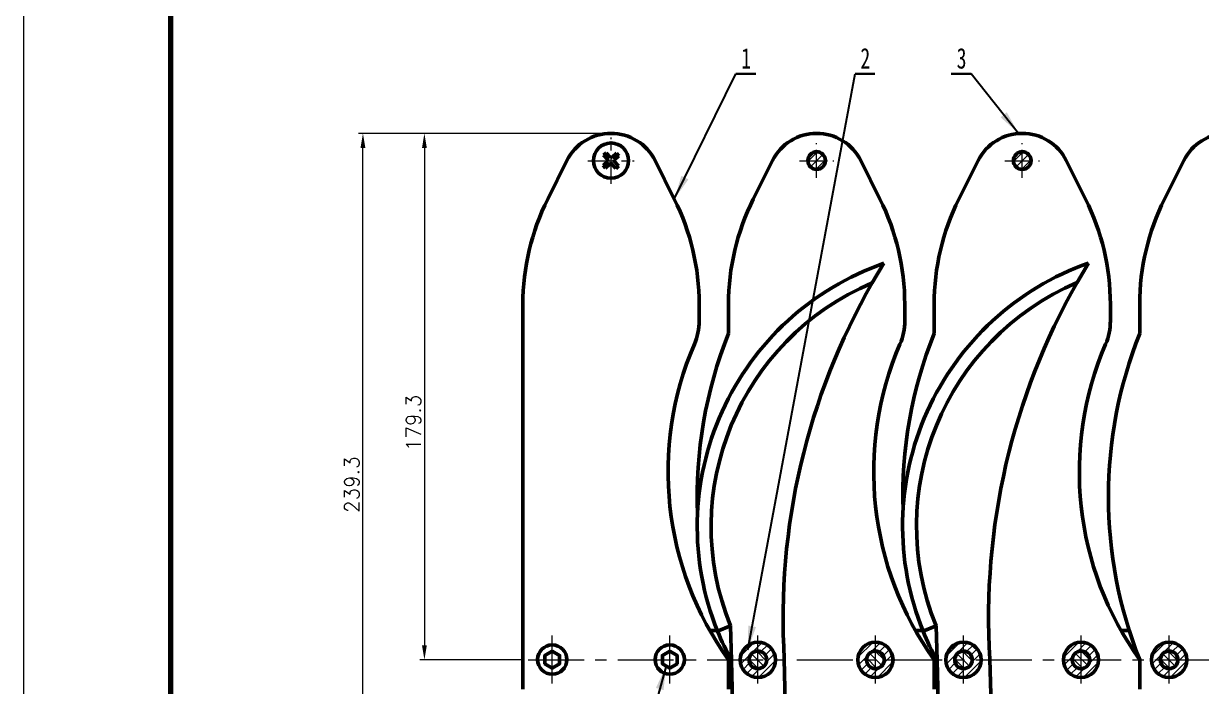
# Model space of a CAD drawing. Header units: millimetres. Extents: x 388 to 982, y 511 to 931.
# Drawn here: x 388 to 588.5, y 618.1 to 730.9 of the extents above; entities that cross this region are included whole.
import ezdxf

# ---------------------------------------------------------------- set-up
doc = ezdxf.new("R2010")
doc.units = ezdxf.units.MM
doc.header["$LTSCALE"] = 0.3
doc.linetypes.add('CENTER', pattern=[50.8, 31.75, -6.35, 6.35, -6.35])
doc.layers.add('10', color=7, linetype='Continuous')
for name, color, linetype, lineweight in [('剖面线', 190, 'Continuous', 18), ('尺寸线', 6, 'Continuous', 18), ('粗实线', 7, 'Continuous', 50), ('细实线', 3, 'Continuous', 18), ('细点画线', 1, 'CENTER', 18)]:
    doc.layers.add(name, color=color, linetype=linetype, lineweight=lineweight)
doc.styles.add('SLDTEXTSTYLE0', font='TXT', dxfattribs={"width": 0.7})
doc.styles.get("Standard").update_dxf_attribs({"font": 'txt', "bigfont": 'gbcbig.shx'})
doc.styles.add('我的样式', font='romans.shx', dxfattribs={"height": 2.5, "bigfont": 'chineset.shx'})
doc.dimstyles.new('SLDDIMSTYLE0', dxfattribs={"dimtxt": 0, "dimasz": 4.08, "dimexe": 0, "dimexo": 0.0625, "dimgap": 0, "dimtad": 0, "dimtih": 1, "dimtoh": 1, "dimdec": 0, "dimrnd": 1e-09, "dimzin": 0, "dimdsep": 46, "dimtxsty": 'Standard', "dimsah": 1, "dimcen": 0.09, "dimadec": 0, "dimazin": 0, "dimtfac": 4.08, "dimtdec": 0, "dimtofl": 0, "dimtmove": 0, "dimatfit": 3, "dimfxl": 1, "dimfrac": 2, "dimtolj": 1, "dimtzin": 0, "dimarcsym": 0})
doc.dimstyles.new('我的样式', dxfattribs={"dimtxt": 2.5, "dimasz": 2.5, "dimexe": 0.75, "dimexo": 0.625, "dimtad": 1, "dimdec": 1, "dimlfac": 2, "dimdsep": 46, "dimtxsty": '我的样式', "dimcen": 2.5, "dimclrd": 256, "dimclre": 256, "dimclrt": 256, "dimadec": 0, "dimazin": 0, "dimtp": 0.018, "dimtm": 0.018, "dimtfac": 1, "dimtdec": 1, "dimtmove": 0, "dimatfit": 3, "dimfxl": 1, "dimlwd": 18, "dimlwe": 18, "dimarcsym": 0})

# ---------------------------------------------------------------- blocks, each defined once
blk = doc.blocks.new('SW_NOTE_0')
at = {"layer": '10', "color": 0}
for p, q in [((0, 0), (3.38, 0)), ((3.38, 0), (0, 0)), ((0, 0), (3.38, 0)), ((3.38, 0), (0, 0)), ((0, 0), (3.38, 0)), ((3.38, 0), (0, 0))]:
    blk.add_line(p, q, dxfattribs=at)
at = {"layer": '10', "color": 0, "insert": (0.92, 4.42), "char_height": 3.5, "attachment_point": 1, "style": 'SLDTEXTSTYLE0'}
blk.add_mtext('1', dxfattribs=at)
blk = doc.blocks.new('SW_NOTE_1')
at = {"layer": '10', "color": 0}
for p, q in [((0, 0), (3.38, 0)), ((3.38, 0), (0, 0)), ((0, 0), (3.38, 0)), ((3.38, 0), (0, 0)), ((0, 0), (3.38, 0)), ((3.38, 0), (0, 0))]:
    blk.add_line(p, q, dxfattribs=at)
at = {"layer": '10', "color": 0, "insert": (0.92, 4.42), "char_height": 3.5, "attachment_point": 1, "style": 'SLDTEXTSTYLE0'}
blk.add_mtext('2', dxfattribs=at)
blk = doc.blocks.new('SW_NOTE_2')
at = {"layer": '10', "color": 0}
for p, q in [((-3.38, 0), (0, 0)), ((0, 0), (-3.38, 0)), ((-3.38, 0), (0, 0)), ((0, 0), (-3.38, 0)), ((-3.38, 0), (0, 0)), ((0, 0), (-3.38, 0))]:
    blk.add_line(p, q, dxfattribs=at)
at = {"layer": '10', "color": 0, "insert": (-2.46, 4.42), "char_height": 3.5, "attachment_point": 1, "style": 'SLDTEXTSTYLE0'}
blk.add_mtext('3', dxfattribs=at)
blk = doc.blocks.new('*D36')
at = {"layer": 'Defpoints', "color": 0, "transparency": 16777216}
for p in [(445.81, 712.22), (488.04, 712.22), (478.04, 592.58)]:
    blk.add_point(p, dxfattribs=at)
at = {"layer": '尺寸线', "linetype": 'Continuous', "lineweight": 18, "transparency": 16777216}
for p, q in [((487.41, 712.22), (445.06, 712.22)), ((445.81, 595.08), (445.81, 709.72)), ((477.41, 592.58), (445.06, 592.58))]:
    blk.add_line(p, q, dxfattribs=at)
at = {"layer": '尺寸线', "transparency": 16777216}
for points in [[(445.39, 709.72), (446.23, 709.72), (445.81, 712.22)], [(445.39, 595.08), (446.23, 595.08), (445.81, 592.58)]]:
    blk.add_solid(points, dxfattribs=at)
at = {"layer": '尺寸线', "transparency": 16777216, "insert": (443.94, 652.4), "char_height": 2.5, "attachment_point": 5, "rotation": 90, "style": '我的样式'}
blk.add_mtext('239.3', dxfattribs=at)
blk = doc.blocks.new('*D37')
at = {"layer": 'Defpoints', "color": 0, "transparency": 16777216}
for p in [(488.04, 712.22), (456.27, 622.58), (473.93, 622.58)]:
    blk.add_point(p, dxfattribs=at)
at = {"layer": '尺寸线', "linetype": 'Continuous', "lineweight": 18, "transparency": 16777216}
for p, q in [((487.41, 712.22), (455.52, 712.22)), ((456.27, 709.72), (456.27, 625.08)), ((473.31, 622.58), (455.52, 622.58))]:
    blk.add_line(p, q, dxfattribs=at)
at = {"layer": '尺寸线', "transparency": 16777216}
for points in [[(455.86, 709.72), (456.69, 709.72), (456.27, 712.22)], [(455.86, 625.08), (456.69, 625.08), (456.27, 622.58)]]:
    blk.add_solid(points, dxfattribs=at)
at = {"layer": '尺寸线', "transparency": 16777216, "insert": (454.4, 662.92), "char_height": 2.5, "attachment_point": 5, "rotation": 90, "style": '我的样式'}
blk.add_mtext('179.3', dxfattribs=at)

msp = doc.modelspace()

# ---------------------------------------------------------------- hatches: boundary and pattern name
at = {"layer": '剖面线'}
h = msp.add_hatch(dxfattribs=at)
h.set_pattern_fill('ANSI31', color=256, scale=0.3)
h.paths.add_polyline_path([(521.537, 707.58, 1), (524.537, 707.58, 1)])
h.paths.add_polyline_path([(559.537, 707.58, 1), (556.537, 707.58, 1)])
h = msp.add_hatch(dxfattribs=at)
h.set_pattern_fill('ANSI31', color=256, scale=0.3)
h.paths.add_polyline_path([(510.037, 622.58, 1), (516.037, 622.58, 1)])
h.paths.add_polyline_path([(514.537, 622.58, -1), (511.537, 622.58, -1)], flags=16)
h.paths.add_polyline_path([(530.037, 622.58, 1), (536.037, 622.58, 1)])
h.paths.add_polyline_path([(534.537, 622.58, -1), (531.537, 622.58, -1)], flags=16)
h.paths.add_polyline_path([(545.037, 622.58, 1), (551.037, 622.58, 1)])
h.paths.add_polyline_path([(549.537, 622.58, -1), (546.537, 622.58, -1)], flags=16)
h.paths.add_polyline_path([(565.037, 622.58, 1), (571.037, 622.58, 1)])
h.paths.add_polyline_path([(569.537, 622.58, -1), (566.537, 622.58, -1)], flags=16)
h.paths.add_polyline_path([(580.037, 622.58, 1), (586.037, 622.58, 1)])
h.paths.add_polyline_path([(584.537, 622.58, -1), (581.537, 622.58, -1)], flags=16)
h = msp.add_hatch(dxfattribs=at)
h.set_pattern_fill('ANSI31', color=256, scale=0.3, angle=90)
h.paths.add_polyline_path([(581.537, 622.58, 1), (584.537, 622.58, 1)])
h.paths.add_polyline_path([(569.537, 622.58, 1), (566.537, 622.58, 1)])
h.paths.add_polyline_path([(549.537, 622.58, 1), (546.537, 622.58, 1)])
h.paths.add_polyline_path([(534.537, 622.58, 1), (531.537, 622.58, 1)])
h.paths.add_polyline_path([(511.537, 622.58, 1), (514.537, 622.58, 1)])

# ---------------------------------------------------------------- linework, layer by layer
at = {"lineweight": 70}
msp.add_line((413.04, 921.342), (413.04, 521.342), dxfattribs=at)
at = {"layer": '粗实线'}
for p, q in [((486.75, 708.498), (487.202, 708.922)), ((487.496, 707.703), (486.75, 708.498)), ((487.202, 708.922), (487.948, 708.128)), ((488.16, 708.121), (488.955, 708.867)), ((489.379, 708.415), (488.585, 707.669)), ((488.955, 708.867), (489.379, 708.415)), ((480.537, 707.58), (477.26, 701.026)), ((486.695, 706.745), (487.49, 707.491)), ((487.12, 706.293), (486.695, 706.745)), ((487.914, 707.039), (487.12, 706.293)), ((488.872, 706.238), (488.126, 707.033)), ((488.578, 707.457), (489.324, 706.662)), ((489.324, 706.662), (488.872, 706.238)), ((498.814, 701.026), (495.537, 707.58)), ((515.537, 707.58), (512.26, 701.026)), ((533.814, 701.026), (530.537, 707.58)), ((550.537, 707.58), (547.26, 701.026)), ((568.814, 701.026), (565.537, 707.58)), ((585.537, 707.58), (582.26, 701.026)), ((532.508, 686.779), (534.479, 690.095)), ((567.373, 686.82), (569.338, 690.14)), ((473.037, 683.137), (473.037, 617.58)), ((503.037, 680.286), (503.037, 683.137)), ((508.037, 683.137), (508.037, 678.137)), ((538.037, 680.286), (538.037, 683.137)), ((543.037, 683.137), (543.037, 678.137)), ((573.037, 680.286), (573.037, 683.137)), ((578.037, 683.137), (578.037, 678.137)), ((506.128, 627.58), (504.849, 627.58)), ((506.163, 627.494), (508.368, 628.385)), ((508.368, 628.385), (508.538, 622.476)), ((541.112, 627.58), (539.849, 627.58)), ((541.152, 627.48), (543.356, 628.375)), ((543.356, 628.375), (543.539, 622.466)), ((576.246, 627.58), (574.849, 627.58)), ((508.037, 617.58), (508.037, 622.58)), ((508.538, 622.476), (508.759, 612.941)), ((518.011, 602.19), (517.536, 622.684)), ((543.037, 622.58), (543.037, 617.58)), ((543.539, 622.466), (543.77, 613.315)), ((553.053, 602.2), (552.536, 622.694)), ((578.037, 622.58), (578.037, 617.58))]:
    msp.add_line(p, q, dxfattribs=at)
for points in [[(478.035, 624.073), (476.786, 623.35), (476.788, 621.907), (478.039, 621.186), (479.288, 621.91), (479.286, 623.353)], [(498.035, 624.073), (496.786, 623.35), (496.788, 621.907), (498.039, 621.186), (499.288, 621.91), (499.286, 623.353)]]:
    msp.add_lwpolyline(points, close=True, dxfattribs=at)
for centre, radius in [((488.037, 707.58), 3), ((523.037, 707.58), 1.5), ((558.037, 707.58), 1.5), ((513.037, 622.58), 3), ((533.037, 622.58), 3), ((548.037, 622.58), 3), ((568.037, 622.58), 3), ((583.037, 622.58), 3), ((478.037, 622.63), 2.5), ((498.037, 622.63), 2.5), ((513.037, 622.58), 1.5), ((533.037, 622.58), 1.5), ((548.037, 622.58), 1.5), ((568.037, 622.58), 1.5), ((583.037, 622.58), 1.5)]:
    msp.add_circle(centre, radius, dxfattribs=at)
for centre, radius, start, end in [((488.037, 703.83), 8.385, 26.56505, 153.43495), ((523.037, 703.83), 8.385, 26.56505, 153.43495), ((558.037, 703.83), 8.385, 26.56505, 153.43495), ((593.037, 703.83), 8.385, 26.56505, 153.43495), ((488.058, 708.23), 0.15, 223.20148, 313.20148), ((487.387, 707.601), 0.15, 313.20148, 43.20148), ((488.017, 706.93), 0.15, 43.20148, 133.20148), ((488.687, 707.56), 0.15, 133.20148, 223.20148), ((513.037, 683.137), 40, 153.43495, 180), ((463.037, 683.137), 40, 0, 26.56505), ((548.037, 683.137), 40, 153.43495, 180), ((498.037, 683.137), 40, 0, 26.56505), ((583.037, 683.137), 40, 153.43495, 180), ((533.037, 683.137), 40, 0, 26.56505), ((618.037, 683.137), 40, 153.43495, 180), ((550.209, 645.275), 47.5, 109.33893, 201.98272), ((585.162, 645.353), 47.5, 109.45892, 202.10271), ((550.209, 645.275), 45.121, 113.09847, 201.98272), ((632.324, 629.668), 115, 150.2233, 183.48136), ((585.162, 645.353), 45.121, 113.21846, 202.10271), ((667.309, 629.917), 115, 150.34329, 183.60134), ((493.037, 680.286), 10, 336.73061, 0), ((528.037, 680.286), 10, 336.73061, 0), ((563.037, 680.286), 10, 336.73061, 0), ((577.703, 650.359), 75, 158.26083, 182.21722), ((612.703, 650.359), 75, 158.26083, 181.75957), ((647.703, 650.359), 75, 158.26083, 201.73917), ((552.75, 654.608), 55, 156.73061, 215.61396), ((587.75, 654.608), 55, 156.73061, 215.61396), ((622.75, 654.608), 55, 156.73061, 215.61396), ((550.209, 645.275), 47.5, 201.98272, 208.68413), ((585.162, 645.353), 47.5, 202.10271, 208.80412)]:
    msp.add_arc(centre, radius, start, end, dxfattribs=at)
at = {"layer": '细实线'}
msp.add_line((388.04, 931.342), (388.04, 511.342), dxfattribs=at)
at = {"layer": '细点画线', "ltscale": 0.5}
for p, q in [((488.037, 703.604), (488.037, 711.502)), ((523.037, 704.654), (523.037, 710.533)), ((558.037, 704.654), (558.037, 710.533)), ((484.088, 707.553), (491.986, 707.553)), ((520.098, 707.567), (525.977, 707.567)), ((555.098, 707.567), (560.977, 707.567))]:
    msp.add_line(p, q, dxfattribs=at)
at = {"layer": '细点画线'}
for p, q in [((523.037, 707.594), (523.037, 707.567)), ((558.037, 707.594), (558.037, 707.567)), ((478.037, 618.533), (478.037, 626.727)), ((498.037, 618.533), (498.037, 626.727)), ((513.037, 618.533), (513.037, 626.727)), ((533.037, 618.533), (533.037, 626.727)), ((548.037, 618.533), (548.037, 626.727)), ((568.037, 618.533), (568.037, 626.727)), ((583.037, 618.533), (583.037, 626.727)), ((473.935, 622.58), (676.501, 622.58))]:
    msp.add_line(p, q, dxfattribs=at)

# ---------------------------------------------------------------- block references
at = {"layer": '细实线'}
for name, p in [('SW_NOTE_0', (509.284, 722.331)), ('SW_NOTE_1', (529.568, 722.331)), ('SW_NOTE_2', (549.34, 722.331))]:
    msp.add_blockref(name, p, dxfattribs=at)

# ---------------------------------------------------------------- dimensions: what is measured, and where the dimension line sits
at = {"layer": '尺寸线'}
for base, p1, p2, picture, middle in [((445.811, 712.215), (478.037, 592.58), (488.037, 712.215), '*D36', (445.811, 652.398)), ((456.275, 622.58), (488.037, 712.215), (473.935, 622.58), '*D37', (456.275, 662.919))]:
    dim = msp.add_linear_dim(base=base, p1=p1, p2=p2, angle=90, dimstyle='我的样式', dxfattribs=at)
    dim.commit()
    dim.dimension.update_dxf_attribs({"geometry": picture, "text_midpoint": middle, "dimtype": 160})

# ---------------------------------------------------------------- leaders
at = {"layer": '细实线'}
for points in [[(498.814, 701.026), (509.284, 722.331)], [(511.312, 624.287), (529.568, 722.331)], [(557.419, 712.193), (549.34, 722.331)], [(497.414, 621.546), (484.458, 574.536)]]:
    msp.add_leader(points, dimstyle='SLDDIMSTYLE0', dxfattribs=at)

doc.saveas('drawing.dxf')
